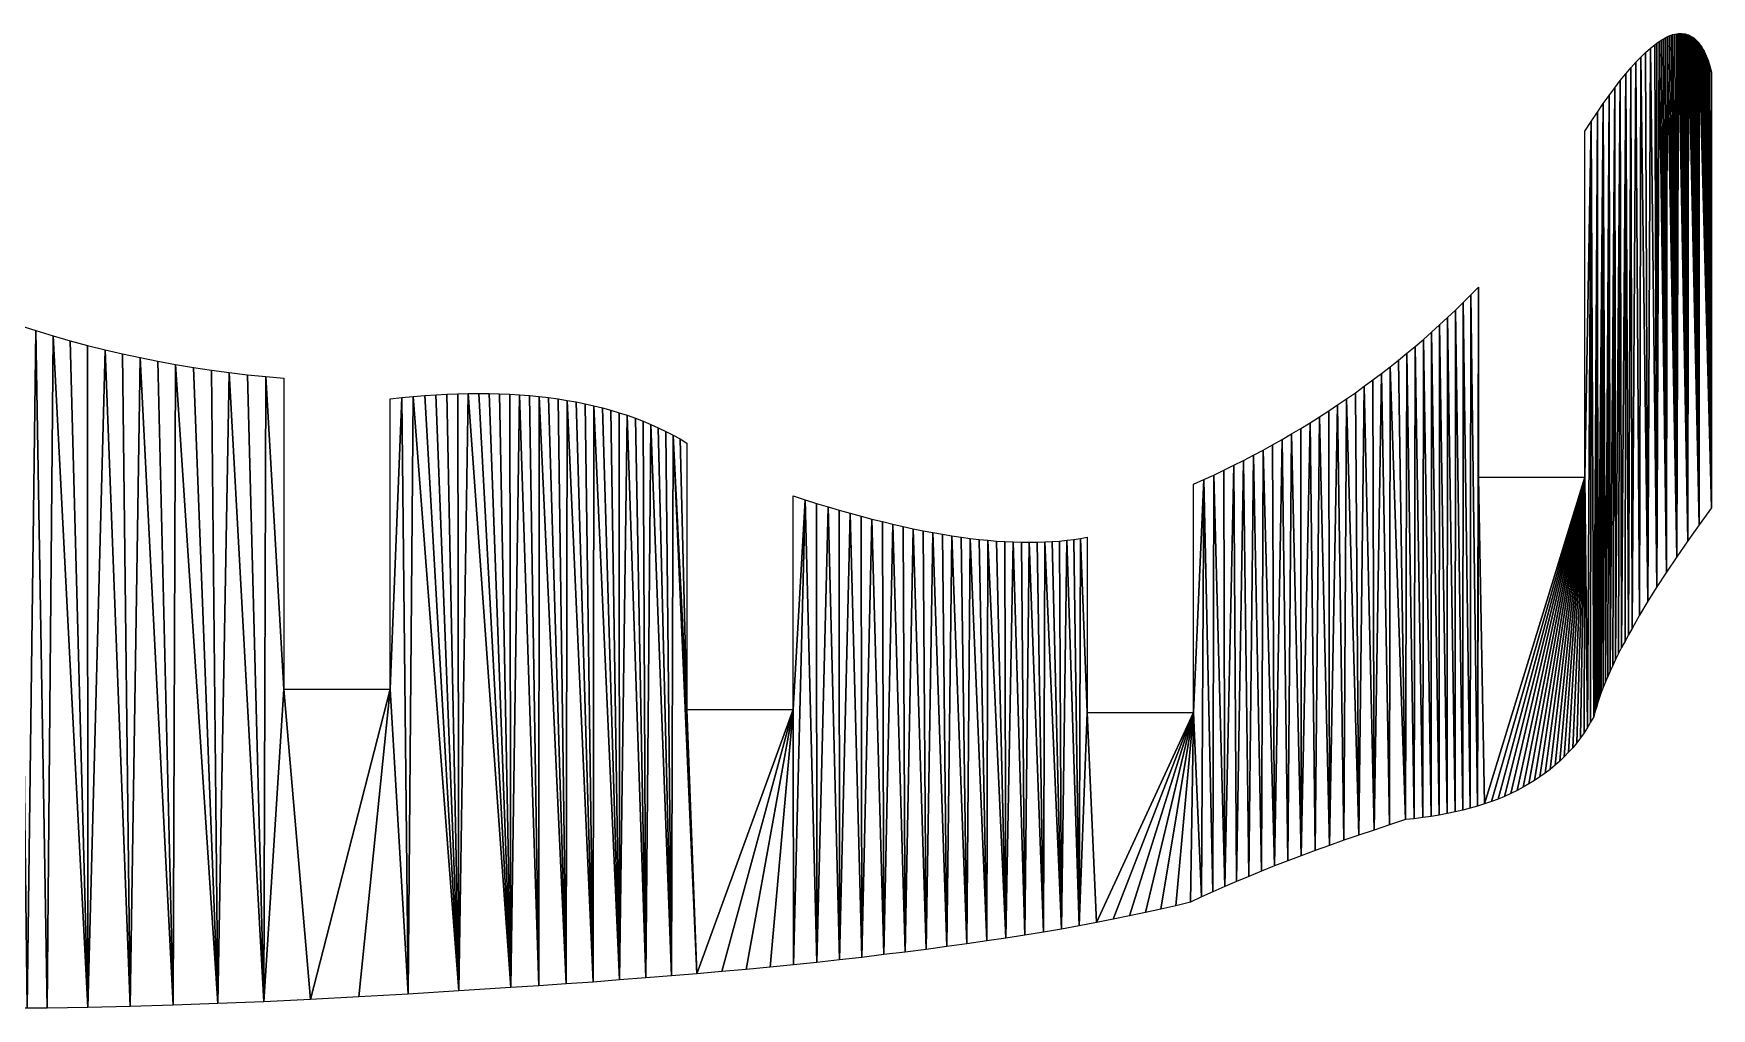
# Model space of a CAD drawing. Extents: x 10 to 917, y 10 to 841.
# Drawn here: x 112.6 to 212.6, y 501.7 to 559.9 of the extents above; entities that cross this region are included whole.
import ezdxf

# ---------------------------------------------------------------- set-up
doc = ezdxf.new("R2010")
doc.units = 0
doc.header["$MEASUREMENT"] = 0
doc.layers.get('0').update_dxf_attribs({"linetype": 'CONTINUOUS'})

msp = doc.modelspace()

# ---------------------------------------------------------------- linework, layer by layer
for p, q in [((209.24, 559.19), (209.37, 559.29)), ((209.37, 559.29), (209.5, 559.38)), ((209.5, 559.38), (209.63, 559.46)), ((209.63, 559.46), (209.75, 559.53)), ((209.75, 559.53), (209.87, 559.6)), ((209.87, 559.6), (209.99, 559.66)), ((209.99, 559.66), (210.11, 559.71)), ((210.11, 559.71), (210.22, 559.75)), ((210.22, 559.75), (210.33, 559.79)), ((210.33, 559.79), (210.44, 559.81)), ((210.44, 559.81), (210.55, 559.84)), ((210.55, 559.84), (210.66, 559.85)), ((210.66, 559.85), (210.76, 559.85)), ((210.76, 559.85), (210.86, 559.85)), ((210.86, 559.85), (210.96, 559.84)), ((210.96, 559.84), (211.06, 559.83)), ((211.06, 559.83), (211.15, 559.8)), ((211.15, 559.8), (211.25, 559.77)), ((211.25, 559.77), (211.34, 559.73)), ((211.34, 559.73), (211.42, 559.68)), ((211.42, 559.68), (211.51, 559.63)), ((211.51, 559.63), (211.59, 559.57)), ((211.59, 559.57), (211.67, 559.5)), ((211.67, 559.5), (211.75, 559.42)), ((211.75, 559.42), (211.83, 559.34)), ((211.83, 559.34), (211.9, 559.24)), ((208.12, 558.15), (208.42, 558.45)), ((208.42, 558.45), (208.7, 558.73)), ((208.7, 558.73), (208.98, 558.98)), ((208.98, 558.98), (209.24, 559.19)), ((211.9, 559.24), (211.98, 559.14)), ((211.98, 559.14), (212.05, 559.04)), ((212.05, 559.04), (212.11, 558.92)), ((212.11, 558.92), (212.18, 558.8)), ((212.18, 558.8), (212.24, 558.67)), ((212.24, 558.67), (212.3, 558.53)), ((212.3, 558.53), (212.36, 558.39)), ((212.36, 558.39), (212.42, 558.24)), ((207.19, 557.05), (207.51, 557.45)), ((207.51, 557.45), (207.82, 557.81)), ((207.82, 557.81), (208.12, 558.15)), ((212.42, 558.24), (212.53, 557.91)), ((212.53, 557.91), (212.62, 557.55)), ((212.62, 557.55), (212.62, 531.58)), ((206.52, 556.17), (206.86, 556.62)), ((206.86, 556.62), (207.19, 557.05)), ((205.82, 555.16), (206.17, 555.68)), ((206.17, 555.68), (206.52, 556.17)), ((205.08, 554.04), (205.45, 554.62)), ((205.45, 554.62), (205.82, 555.16)), ((205.08, 533.41), (205.08, 554.04)), ((197.82, 543.81), (198.28, 544.27)), ((198.28, 544.27), (198.74, 544.73)), ((198.74, 544.73), (198.74, 533.41)), ((196.89, 542.92), (197.36, 543.36)), ((197.36, 543.36), (197.82, 543.81)), ((111.7, 542.47), (112.72, 542.14)), ((195.93, 542.05), (196.41, 542.48)), ((196.41, 542.48), (196.89, 542.92)), ((112.72, 542.14), (113.74, 541.83)), ((113.74, 541.83), (114.77, 541.54)), ((114.77, 541.54), (115.8, 541.26)), ((115.8, 541.26), (116.84, 541)), ((194.96, 541.2), (195.45, 541.62)), ((195.45, 541.62), (195.93, 542.05)), ((116.84, 541), (117.88, 540.76)), ((117.88, 540.76), (118.93, 540.53)), ((118.93, 540.53), (119.99, 540.32)), ((119.99, 540.32), (121.04, 540.12)), ((193.46, 539.98), (193.97, 540.38)), ((193.97, 540.38), (194.47, 540.79)), ((194.47, 540.79), (194.96, 541.2)), ((121.04, 540.12), (122.11, 539.94)), ((122.11, 539.94), (123.18, 539.78)), ((123.18, 539.78), (124.25, 539.64)), ((124.25, 539.64), (125.33, 539.51)), ((125.33, 539.51), (126.42, 539.4)), ((126.42, 539.4), (127.5, 539.3)), ((127.5, 539.3), (127.5, 520.77)), ((192.44, 539.2), (192.95, 539.59)), ((192.95, 539.59), (193.46, 539.98)), ((135.22, 538.22), (135.9, 538.27)), ((135.9, 538.27), (136.56, 538.32)), ((136.56, 538.32), (137.22, 538.35)), ((137.22, 538.35), (137.87, 538.38)), ((137.87, 538.38), (138.5, 538.4)), ((138.5, 538.4), (139.13, 538.4)), ((139.13, 538.4), (139.75, 538.4)), ((139.75, 538.4), (140.37, 538.38)), ((140.37, 538.38), (140.97, 538.35)), ((140.97, 538.35), (141.56, 538.32)), ((141.56, 538.32), (142.15, 538.27)), ((142.15, 538.27), (142.72, 538.22)), ((190.87, 538.07), (191.4, 538.44)), ((191.4, 538.44), (191.92, 538.82)), ((191.92, 538.82), (192.44, 539.2)), ((133.85, 538.07), (134.54, 538.15)), ((133.85, 520.77), (133.85, 538.07)), ((134.54, 538.15), (135.22, 538.22)), ((142.72, 538.22), (143.29, 538.15)), ((143.29, 538.15), (143.85, 538.07)), ((143.85, 538.07), (144.39, 537.98)), ((144.39, 537.98), (144.93, 537.89)), ((144.93, 537.89), (145.46, 537.78)), ((145.46, 537.78), (145.99, 537.66)), ((145.99, 537.66), (146.5, 537.53)), ((146.5, 537.53), (147, 537.39)), ((147, 537.39), (147.5, 537.24)), ((147.5, 537.24), (147.98, 537.09)), ((189.25, 537), (189.8, 537.35)), ((189.8, 537.35), (190.33, 537.71)), ((190.33, 537.71), (190.87, 538.07)), ((147.98, 537.09), (148.46, 536.92)), ((148.46, 536.92), (148.93, 536.74)), ((148.93, 536.74), (149.38, 536.55)), ((149.38, 536.55), (149.83, 536.34)), ((149.83, 536.34), (150.27, 536.13)), ((187.59, 535.98), (188.15, 536.31)), ((188.15, 536.31), (188.7, 536.65)), ((188.7, 536.65), (189.25, 537)), ((150.27, 536.13), (150.71, 535.91)), ((150.71, 535.91), (151.13, 535.68)), ((151.13, 535.68), (151.54, 535.44)), ((151.54, 535.44), (151.54, 519.54)), ((185.89, 535.02), (186.46, 535.33)), ((186.46, 535.33), (187.03, 535.65)), ((187.03, 535.65), (187.59, 535.98)), ((184.14, 534.11), (184.73, 534.4)), ((184.73, 534.4), (185.31, 534.71)), ((185.31, 534.71), (185.89, 535.02)), ((181.74, 532.98), (182.35, 533.26)), ((182.35, 533.26), (182.95, 533.53)), ((182.95, 533.53), (183.55, 533.82)), ((183.55, 533.82), (184.14, 534.11)), ((198.74, 533.41), (205.08, 533.41)), ((157.88, 519.54), (157.88, 532.28)), ((157.88, 532.28), (158.58, 532.06)), ((181.74, 519.37), (181.74, 532.98)), ((158.58, 532.06), (159.27, 531.84)), ((159.27, 531.84), (159.95, 531.63)), ((159.95, 531.63), (160.61, 531.44)), ((160.61, 531.44), (161.27, 531.25)), ((161.27, 531.25), (161.92, 531.07)), ((212.62, 531.58), (211.9, 530.57)), ((161.92, 531.07), (162.56, 530.9)), ((162.56, 530.9), (163.19, 530.75)), ((163.19, 530.75), (163.81, 530.6)), ((163.81, 530.6), (164.42, 530.46)), ((164.42, 530.46), (165.02, 530.33)), ((165.02, 530.33), (165.62, 530.21)), ((211.9, 530.57), (211.21, 529.6)), ((165.62, 530.21), (166.2, 530.1)), ((166.2, 530.1), (166.77, 530)), ((166.77, 530), (167.33, 529.91)), ((167.33, 529.91), (167.88, 529.82)), ((167.88, 529.82), (168.43, 529.75)), ((168.43, 529.75), (168.96, 529.69)), ((168.96, 529.69), (169.48, 529.64)), ((169.48, 529.64), (170, 529.59)), ((170, 529.59), (170.5, 529.56)), ((170.5, 529.56), (170.99, 529.54)), ((170.99, 529.54), (171.48, 529.52)), ((171.48, 529.52), (171.95, 529.52)), ((171.95, 529.52), (172.42, 529.52)), ((172.42, 529.52), (172.87, 529.54)), ((172.87, 529.54), (173.32, 529.56)), ((173.32, 529.56), (173.76, 529.59)), ((173.76, 529.59), (174.18, 529.64)), ((174.18, 529.64), (174.6, 529.69)), ((174.6, 529.69), (175.01, 529.75)), ((175.01, 529.75), (175.4, 529.82)), ((175.4, 529.82), (175.4, 519.37)), ((211.21, 529.6), (210.56, 528.66)), ((210.56, 528.66), (209.95, 527.74)), ((209.95, 527.74), (209.37, 526.86)), ((209.37, 526.86), (208.84, 526)), ((208.84, 526), (208.34, 525.18)), ((207.89, 524.38), (207.67, 524)), ((208.34, 525.18), (207.89, 524.38)), ((207.27, 523.25), (207.09, 522.89)), ((207.47, 523.62), (207.27, 523.25)), ((207.67, 524), (207.47, 523.62)), ((206.91, 522.53), (206.74, 522.18)), ((207.09, 522.89), (206.91, 522.53)), ((206.44, 521.51), (206.3, 521.19)), ((206.59, 521.84), (206.44, 521.51)), ((206.74, 522.18), (206.59, 521.84)), ((127.5, 520.77), (133.85, 520.77)), ((205.95, 520.26), (205.85, 519.96)), ((206.05, 520.56), (205.95, 520.26)), ((206.17, 520.87), (206.05, 520.56)), ((206.3, 521.19), (206.17, 520.87)), ((151.54, 519.54), (157.88, 519.54)), ((175.4, 519.37), (181.74, 519.37)), ((205.68, 519.39), (205.61, 519.12)), ((205.76, 519.67), (205.68, 519.39)), ((205.85, 519.96), (205.76, 519.67)), ((205.23, 518.47), (205.03, 518.16)), ((205.42, 518.79), (205.23, 518.47)), ((205.61, 519.12), (205.42, 518.79)), ((204.36, 517.27), (204.11, 517)), ((204.59, 517.56), (204.36, 517.27)), ((204.82, 517.85), (204.59, 517.56)), ((205.03, 518.16), (204.82, 517.85)), ((203.58, 516.47), (203.3, 516.22)), ((203.85, 516.73), (203.58, 516.47)), ((204.11, 517), (203.85, 516.73)), ((202.07, 515.31), (201.74, 515.11)), ((202.4, 515.53), (202.07, 515.31)), ((202.71, 515.75), (202.4, 515.53)), ((203.01, 515.98), (202.71, 515.75)), ((203.3, 516.22), (203.01, 515.98)), ((200.29, 514.37), (199.9, 514.21)), ((200.67, 514.54), (200.29, 514.37)), ((201.04, 514.72), (200.67, 514.54)), ((201.39, 514.91), (201.04, 514.72)), ((201.74, 515.11), (201.39, 514.91)), ((196.39, 513.25), (195.91, 513.17)), ((196.87, 513.34), (196.39, 513.25)), ((197.34, 513.44), (196.87, 513.34)), ((197.79, 513.54), (197.34, 513.44)), ((198.24, 513.66), (197.79, 513.54)), ((198.67, 513.78), (198.24, 513.66)), ((199.09, 513.92), (198.67, 513.78)), ((199.5, 514.06), (199.09, 513.92)), ((199.9, 514.21), (199.5, 514.06)), ((192.51, 512.36), (191.6, 512.06)), ((193.43, 512.67), (192.51, 512.36)), ((194.38, 512.98), (193.43, 512.67)), ((194.9, 513.03), (194.38, 512.98)), ((195.41, 513.1), (194.9, 513.03)), ((195.91, 513.17), (195.41, 513.1)), ((189.85, 511.44), (189, 511.14)), ((190.71, 511.75), (189.85, 511.44)), ((191.6, 512.06), (190.71, 511.75)), ((187.36, 510.52), (186.57, 510.22)), ((188.17, 510.83), (187.36, 510.52)), ((189, 511.14), (188.17, 510.83)), ((184.31, 509.29), (183.6, 508.99)), ((185.04, 509.6), (184.31, 509.29)), ((185.8, 509.91), (185.04, 509.6)), ((186.57, 510.22), (185.8, 509.91)), ((182.22, 508.37), (181.57, 508.07)), ((182.9, 508.68), (182.22, 508.37)), ((183.6, 508.99), (182.9, 508.68)), ((177.92, 507.24), (176.95, 507.04)), ((178.87, 507.44), (177.92, 507.24)), ((179.8, 507.64), (178.87, 507.44)), ((180.69, 507.85), (179.8, 507.64)), ((181.57, 508.07), (180.69, 507.85)), ((172.79, 506.28), (171.69, 506.1)), ((173.87, 506.46), (172.79, 506.28)), ((174.92, 506.65), (173.87, 506.46)), ((175.95, 506.84), (174.92, 506.65)), ((176.95, 507.04), (175.95, 506.84)), ((165.8, 505.24), (164.55, 505.08)), ((167.03, 505.41), (165.8, 505.24)), ((168.23, 505.58), (167.03, 505.41)), ((169.41, 505.75), (168.23, 505.58)), ((170.56, 505.92), (169.41, 505.75)), ((171.69, 506.1), (170.56, 505.92)), ((157.9, 504.33), (156.49, 504.19)), ((159.28, 504.47), (157.9, 504.33)), ((160.64, 504.62), (159.28, 504.47)), ((161.97, 504.77), (160.64, 504.62)), ((163.27, 504.93), (161.97, 504.77)), ((164.55, 505.08), (163.27, 504.93)), ((145.94, 503.3), (144.33, 503.19)), ((147.52, 503.42), (145.94, 503.3)), ((149.08, 503.54), (147.52, 503.42)), ((150.62, 503.66), (149.08, 503.54)), ((152.12, 503.79), (150.62, 503.66)), ((153.61, 503.92), (152.12, 503.79)), ((155.06, 504.05), (153.61, 503.92)), ((156.49, 504.19), (155.06, 504.05)), ((129.1, 502.25), (126.3, 502.12)), ((131.98, 502.41), (129.1, 502.25)), ((134.92, 502.58), (131.98, 502.41)), ((137.94, 502.77), (134.92, 502.58)), ((141.04, 502.98), (137.94, 502.77)), ((142.7, 503.08), (141.04, 502.98)), ((144.33, 503.19), (142.7, 503.08)), ((113.38, 501.74), (112.19, 501.73)), ((115.82, 501.78), (113.38, 501.74)), ((118.33, 501.84), (115.82, 501.78)), ((120.91, 501.91), (118.33, 501.84)), ((123.57, 502.01), (120.91, 501.91)), ((126.3, 502.12), (123.57, 502.01))]:
    msp.add_line(p, q)

# ---------------------------------------------------------------- meshes
mesh = msp.add_polyface()
corners = [(205.45, 554.62), (205.08, 533.41), (205.08, 554.04), (205.23, 518.47), (205.61, 519.12), (205.82, 555.16), (205.85, 519.96), (206.17, 555.68), (206.3, 521.19), (206.52, 556.17), (206.59, 521.84), (206.86, 556.62), (206.91, 522.53), (207.19, 557.05), (207.09, 522.89), (207.27, 523.25), (207.51, 557.45), (207.47, 523.62), (207.67, 524), (207.82, 557.81), (207.89, 524.38), (208.12, 558.15), (208.34, 525.18), (208.42, 558.45), (208.84, 526), (208.7, 558.73), (208.98, 558.98), (209.37, 526.86), (209.24, 559.19), (209.37, 559.29), (209.5, 559.38), (209.95, 527.74), (209.63, 559.46), (209.75, 559.53), (209.87, 559.6), (209.99, 559.66), (210.56, 528.66), (210.11, 559.71), (210.22, 559.75), (210.33, 559.79), (210.44, 559.81), (210.55, 559.84), (210.66, 559.85), (211.21, 529.6), (210.76, 559.85), (210.86, 559.85), (210.96, 559.84), (211.06, 559.83), (211.15, 559.8), (211.25, 559.77), (211.9, 530.57), (211.34, 559.73), (211.42, 559.68), (211.51, 559.63), (211.59, 559.57), (211.67, 559.5), (211.75, 559.42), (211.83, 559.34), (211.9, 559.24), (212.62, 531.58), (211.98, 559.14), (212.05, 559.04), (212.11, 558.92), (212.18, 558.8), (212.24, 558.67), (212.3, 558.53), (212.36, 558.39), (212.42, 558.24), (212.53, 557.91), (212.62, 557.55), (198.67, 513.78), (198.28, 544.27), (198.74, 544.73)]
mesh.append_faces([[corners[k] for k in face] for face in [(0, 1, 2), (59, 68, 69)]], dxfattribs={"vtx0": -1})
mesh.append_faces([[corners[k] for k in face] for face in [(14, 13, 15), (15, 16, 17), (17, 16, 18), (18, 19, 20), (20, 21, 22), (22, 23, 24), (24, 26, 27), (27, 30, 31), (31, 35, 36), (36, 42, 43), (43, 49, 50), (50, 58, 59)]], dxfattribs={"vtx0": -1, "vtx1": -1})
mesh.append_faces([[corners[k] for k in face] for face in [(1, 0, 3)]], dxfattribs={"vtx0": -1, "vtx1": -1, "vtx2": -1})
mesh.append_faces([[corners[k] for k in face] for face in [(4, 0, 5), (6, 5, 7), (8, 7, 9), (10, 9, 11), (12, 11, 13), (15, 13, 16), (18, 16, 19), (20, 19, 21), (22, 21, 23), (24, 23, 25), (24, 25, 26), (27, 26, 28), (27, 28, 29), (27, 29, 30), (31, 30, 32), (31, 32, 33), (31, 33, 34), (31, 34, 35), (36, 35, 37), (36, 37, 38), (36, 38, 39), (36, 39, 40), (36, 40, 41), (36, 41, 42), (43, 42, 44), (43, 44, 45), (43, 45, 46), (43, 46, 47), (43, 47, 48), (43, 48, 49), (50, 49, 51), (50, 51, 52), (50, 52, 53), (50, 53, 54), (50, 54, 55), (50, 55, 56), (50, 56, 57), (50, 57, 58), (59, 58, 60), (59, 60, 61), (59, 61, 62), (59, 62, 63), (59, 63, 64), (59, 64, 65), (59, 65, 66), (59, 66, 67), (59, 67, 68), (70, 71, 72)]], dxfattribs={"vtx0": -1, "vtx2": -1})
mesh = msp.add_polyface()
corners = [(205.23, 518.47), (205.45, 554.62), (205.42, 518.79), (205.61, 519.12), (205.82, 555.16), (205.68, 519.39), (205.76, 519.67), (205.85, 519.96), (206.17, 555.68), (205.95, 520.26), (206.05, 520.56), (206.17, 520.87), (206.3, 521.19), (206.52, 556.17), (206.44, 521.51), (206.59, 521.84), (206.86, 556.62), (206.74, 522.18), (206.91, 522.53), (207.19, 557.05), (207.09, 522.89), (191.6, 512.06), (191.92, 538.82), (192.51, 512.36), (192.44, 539.2), (192.95, 539.59), (193.43, 512.67), (193.46, 539.98), (194.38, 512.98), (193.97, 540.38), (194.47, 540.79), (194.9, 513.03), (194.96, 541.2), (195.41, 513.1), (195.45, 541.62), (195.91, 513.17), (195.93, 542.05), (196.39, 513.25), (196.41, 542.48), (196.87, 513.34), (196.89, 542.92), (197.34, 513.44), (197.36, 543.36), (197.79, 513.54), (197.82, 543.81), (198.24, 513.66), (198.28, 544.27), (198.67, 513.78), (198.74, 544.73), (198.74, 533.41), (199.09, 513.92), (205.08, 533.41), (199.5, 514.06), (199.9, 514.21), (200.29, 514.37), (200.67, 514.54), (201.04, 514.72), (201.39, 514.91), (201.74, 515.11), (202.07, 515.31), (202.4, 515.53), (202.71, 515.75), (203.01, 515.98), (203.3, 516.22), (203.58, 516.47), (203.85, 516.73), (204.11, 517), (204.36, 517.27), (204.59, 517.56), (204.82, 517.85), (205.03, 518.16)]
mesh.append_faces([[corners[k] for k in face] for face in [(0, 1, 2), (2, 1, 3), (3, 4, 5), (5, 4, 6), (6, 4, 7), (7, 8, 9), (9, 8, 10), (10, 8, 11), (11, 8, 12), (12, 13, 14), (14, 13, 15), (15, 16, 17), (17, 16, 18), (18, 19, 20), (21, 22, 23), (23, 25, 26), (26, 27, 28), (28, 30, 31), (31, 32, 33), (33, 34, 35), (35, 36, 37), (37, 38, 39), (39, 40, 41), (41, 42, 43), (43, 44, 45), (45, 46, 47), (47, 49, 50), (50, 51, 52), (52, 51, 53), (53, 51, 54), (54, 51, 55), (55, 51, 56), (56, 51, 57), (57, 51, 58), (58, 51, 59), (59, 51, 60), (60, 51, 61), (61, 51, 62), (62, 51, 63), (63, 51, 64), (64, 51, 65), (65, 51, 66), (66, 51, 67), (67, 51, 68), (68, 51, 69), (69, 51, 70), (70, 51, 0)]], dxfattribs={"vtx0": -1, "vtx1": -1})
mesh.append_faces([[corners[k] for k in face] for face in [(23, 22, 24), (23, 24, 25), (26, 25, 27), (28, 27, 29), (28, 29, 30), (31, 30, 32), (33, 32, 34), (35, 34, 36), (37, 36, 38), (39, 38, 40), (41, 40, 42), (43, 42, 44), (45, 44, 46), (47, 48, 49), (50, 49, 51)]], dxfattribs={"vtx0": -1, "vtx2": -1})
mesh = msp.add_polyface()
corners = [(134.54, 538.15), (133.85, 520.77), (133.85, 538.07), (111.7, 542.47), (110.69, 522.53), (110.69, 542.81), (111.02, 501.73), (112.19, 501.73), (112.72, 542.14), (113.38, 501.74), (113.74, 541.83), (115.82, 501.78), (114.77, 541.54), (115.8, 541.26), (116.84, 541), (118.33, 501.84), (117.88, 540.76), (118.93, 540.53), (120.91, 501.91), (119.99, 540.32), (121.04, 540.12), (123.57, 502.01), (122.11, 539.94), (123.18, 539.78), (124.25, 539.64), (126.3, 502.12), (125.33, 539.51), (126.42, 539.4), (127.5, 520.77), (129.1, 502.25), (127.5, 539.3), (131.98, 502.41), (134.92, 502.58), (135.22, 538.22), (137.94, 502.77), (135.9, 538.27), (136.56, 538.32), (137.22, 538.35), (137.87, 538.38), (138.5, 538.4), (141.04, 502.98), (139.13, 538.4), (99.3, 501.97), (98.46, 549.22), (99.12, 548.82), (99.78, 548.41), (100.27, 501.92), (100.43, 547.98), (101.27, 501.88), (101.09, 547.53), (101.74, 547.07), (102.28, 501.85), (102.39, 546.59), (103.31, 501.81), (103.03, 546.1), (103.68, 545.59), (104.35, 501.79), (104.32, 545.07), (104.34, 522.53), (104.34, 545.05), (105.42, 501.76), (106.5, 501.75), (107.6, 501.73), (108.72, 501.73), (109.86, 501.72)]
mesh.append_faces([[corners[k] for k in face] for face in [(0, 1, 2), (3, 4, 5), (28, 27, 30), (58, 57, 59)]], dxfattribs={"vtx0": -1})
mesh.append_faces([[corners[k] for k in face] for face in [(6, 3, 7), (7, 8, 9), (9, 10, 11), (11, 14, 15), (15, 17, 18), (18, 20, 21), (21, 24, 25), (25, 28, 29), (29, 1, 31), (31, 1, 32), (32, 33, 34), (34, 39, 40), (42, 45, 46), (46, 47, 48), (48, 50, 51), (51, 52, 53), (53, 55, 56), (56, 4, 60), (60, 4, 61), (61, 4, 62), (62, 4, 63), (63, 4, 64), (64, 4, 6)]], dxfattribs={"vtx0": -1, "vtx1": -1})
mesh.append_faces([[corners[k] for k in face] for face in [(4, 3, 6), (25, 27, 28), (32, 1, 0), (56, 57, 58)]], dxfattribs={"vtx0": -1, "vtx1": -1, "vtx2": -1})
mesh.append_faces([[corners[k] for k in face] for face in [(7, 3, 8), (9, 8, 10), (11, 10, 12), (11, 12, 13), (11, 13, 14), (15, 14, 16), (15, 16, 17), (18, 17, 19), (18, 19, 20), (21, 20, 22), (21, 22, 23), (21, 23, 24), (25, 24, 26), (25, 26, 27), (29, 28, 1), (32, 0, 33), (34, 33, 35), (34, 35, 36), (34, 36, 37), (34, 37, 38), (34, 38, 39), (40, 39, 41), (42, 43, 44), (42, 44, 45), (46, 45, 47), (48, 47, 49), (48, 49, 50), (51, 50, 52), (53, 52, 54), (53, 54, 55), (56, 55, 57), (56, 58, 4)]], dxfattribs={"vtx0": -1, "vtx2": -1})
mesh = msp.add_polyface()
corners = [(158.58, 532.06), (157.88, 519.54), (157.88, 532.28), (157.9, 504.33), (159.28, 504.47), (159.27, 531.84), (159.95, 531.63), (160.64, 504.62), (160.61, 531.44), (161.27, 531.25), (161.97, 504.77), (161.92, 531.07), (162.56, 530.9), (163.27, 504.93), (163.19, 530.75), (163.81, 530.6), (164.55, 505.08), (164.42, 530.46), (165.02, 530.33), (165.8, 505.24), (165.62, 530.21), (166.2, 530.1), (167.03, 505.41), (166.77, 530), (167.33, 529.91), (168.23, 505.58), (167.88, 529.82), (141.04, 502.98), (139.13, 538.4), (139.75, 538.4), (140.37, 538.38), (140.97, 538.35), (141.56, 538.32), (142.7, 503.08), (142.15, 538.27), (142.72, 538.22), (144.33, 503.19), (143.29, 538.15), (143.85, 538.07), (144.39, 537.98), (145.94, 503.3), (144.93, 537.89), (145.46, 537.78), (145.99, 537.66), (147.52, 503.42), (146.5, 537.53), (147, 537.39), (147.5, 537.24), (147.98, 537.09), (149.08, 503.54), (148.46, 536.92), (148.93, 536.74), (149.38, 536.55), (150.62, 503.66), (149.83, 536.34), (150.27, 536.13), (150.71, 535.91), (152.12, 503.79), (151.54, 519.54), (151.13, 535.68), (151.54, 535.44), (153.61, 503.92), (155.06, 504.05), (156.49, 504.19)]
mesh.append_faces([[corners[k] for k in face] for face in [(0, 1, 2), (58, 59, 60)]], dxfattribs={"vtx0": -1})
mesh.append_faces([[corners[k] for k in face] for face in [(3, 0, 4), (4, 6, 7), (7, 9, 10), (10, 12, 13), (13, 15, 16), (16, 18, 19), (19, 21, 22), (22, 24, 25), (27, 32, 33), (33, 35, 36), (36, 39, 40), (40, 43, 44), (44, 48, 49), (49, 52, 53), (53, 56, 57), (57, 1, 61), (61, 1, 62), (62, 1, 63), (63, 1, 3)]], dxfattribs={"vtx0": -1, "vtx1": -1})
mesh.append_faces([[corners[k] for k in face] for face in [(1, 0, 3), (57, 56, 58)]], dxfattribs={"vtx0": -1, "vtx1": -1, "vtx2": -1})
mesh.append_faces([[corners[k] for k in face] for face in [(4, 0, 5), (4, 5, 6), (7, 6, 8), (7, 8, 9), (10, 9, 11), (10, 11, 12), (13, 12, 14), (13, 14, 15), (16, 15, 17), (16, 17, 18), (19, 18, 20), (19, 20, 21), (22, 21, 23), (22, 23, 24), (25, 24, 26), (27, 28, 29), (27, 29, 30), (27, 30, 31), (27, 31, 32), (33, 32, 34), (33, 34, 35), (36, 35, 37), (36, 37, 38), (36, 38, 39), (40, 39, 41), (40, 41, 42), (40, 42, 43), (44, 43, 45), (44, 45, 46), (44, 46, 47), (44, 47, 48), (49, 48, 50), (49, 50, 51), (49, 51, 52), (53, 52, 54), (53, 54, 55), (53, 55, 56), (58, 56, 59), (57, 58, 1)]], dxfattribs={"vtx0": -1, "vtx2": -1})
mesh = msp.add_polyface()
corners = [(175.4, 529.82), (175.4, 519.37), (175.01, 529.75), (182.35, 533.26), (181.74, 519.37), (181.74, 532.98), (182.22, 508.37), (182.9, 508.68), (182.95, 533.53), (183.6, 508.99), (183.55, 533.82), (184.14, 534.11), (184.31, 509.29), (184.73, 534.4), (185.04, 509.6), (185.31, 534.71), (185.8, 509.91), (185.89, 535.02), (186.57, 510.22), (186.46, 535.33), (187.03, 535.65), (187.36, 510.52), (187.59, 535.98), (188.17, 510.83), (188.15, 536.31), (188.7, 536.65), (189, 511.14), (189.25, 537), (189.85, 511.44), (189.8, 537.35), (190.33, 537.71), (190.71, 511.75), (190.87, 538.07), (191.6, 512.06), (191.4, 538.44), (191.92, 538.82), (168.23, 505.58), (167.88, 529.82), (168.43, 529.75), (169.41, 505.75), (168.96, 529.69), (169.48, 529.64), (170.56, 505.92), (170, 529.59), (170.5, 529.56), (170.99, 529.54), (171.69, 506.1), (171.48, 529.52), (171.95, 529.52), (172.79, 506.28), (172.42, 529.52), (172.87, 529.54), (173.87, 506.46), (173.32, 529.56), (173.76, 529.59), (174.18, 529.64), (174.92, 506.65), (174.6, 529.69), (175.95, 506.84), (176.95, 507.04), (177.92, 507.24), (178.87, 507.44), (179.8, 507.64), (180.69, 507.85), (181.57, 508.07)]
mesh.append_faces([[corners[k] for k in face] for face in [(3, 4, 5)]], dxfattribs={"vtx0": -1})
mesh.append_faces([[corners[k] for k in face] for face in [(6, 3, 7), (7, 8, 9), (9, 11, 12), (12, 13, 14), (14, 15, 16), (16, 17, 18), (18, 20, 21), (21, 22, 23), (23, 25, 26), (26, 27, 28), (28, 30, 31), (31, 32, 33), (36, 38, 39), (39, 41, 42), (42, 45, 46), (46, 48, 49), (49, 51, 52), (52, 55, 56), (56, 1, 58), (58, 4, 59), (59, 4, 60), (60, 4, 61), (61, 4, 62), (62, 4, 63), (63, 4, 64), (64, 4, 6)]], dxfattribs={"vtx0": -1, "vtx1": -1})
mesh.append_faces([[corners[k] for k in face] for face in [(4, 3, 6), (56, 2, 1)]], dxfattribs={"vtx0": -1, "vtx1": -1, "vtx2": -1})
mesh.append_faces([[corners[k] for k in face] for face in [(7, 3, 8), (9, 8, 10), (9, 10, 11), (12, 11, 13), (14, 13, 15), (16, 15, 17), (18, 17, 19), (18, 19, 20), (21, 20, 22), (23, 22, 24), (23, 24, 25), (26, 25, 27), (28, 27, 29), (28, 29, 30), (31, 30, 32), (33, 32, 34), (33, 34, 35), (36, 37, 38), (39, 38, 40), (39, 40, 41), (42, 41, 43), (42, 43, 44), (42, 44, 45), (46, 45, 47), (46, 47, 48), (49, 48, 50), (49, 50, 51), (52, 51, 53), (52, 53, 54), (52, 54, 55), (56, 55, 57), (56, 57, 2), (58, 1, 4)]], dxfattribs={"vtx0": -1, "vtx2": -1})
mesh.append_faces([[corners[k] for k in face] for face in [(0, 1, 2)]], dxfattribs={"vtx1": -1})

doc.saveas('drawing.dxf')
